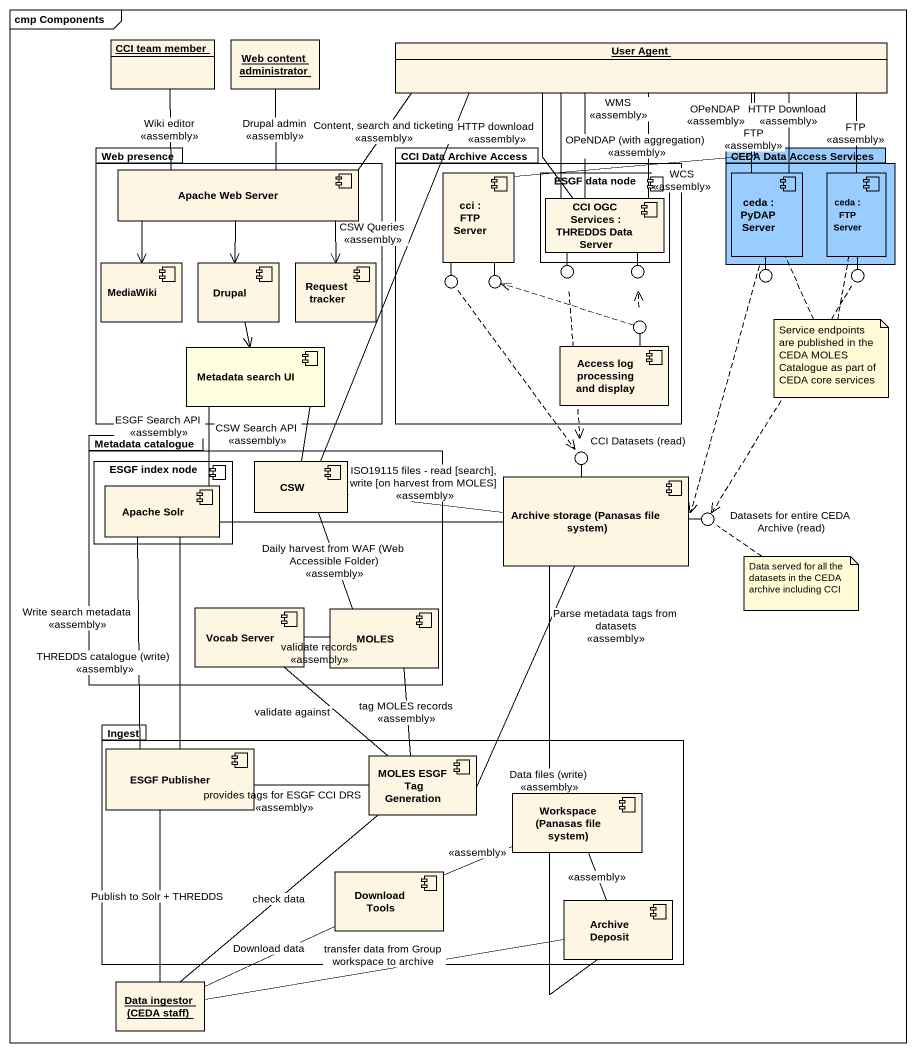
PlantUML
@startuml
mainframe cmp Components
allowmixing
hide circle
hide empty members
object "CCI team member" as CCI_team_member
object "Web content administrator" as Web_content_administrator
object "User Agent" as User_Agent
package "Web presence" as Web_presence {
  component "Apache Web Server" as Apache_Web_Server
  component MediaWiki
  component Drupal
  component "Request tracker" as Request_tracker
  component "Metadata search UI" as Metadata_search_UI #FFFFE0
}
package "CCI Data Archive Access" as CCI_Data_Archive_Access {
  component "cci : FTP Server" as cci
  component "ESGF data node" as ESGF_data_node {
    component "CCI OGC Services : THREDDS Data Server" as CCI_OGC_Services
  }
  component "Access log processing and display" as Access_log_processing_and
}
package "CEDA Data Access Services" as CEDA_Data_Access_Services #99CCFF {
  component "ceda : PyDAP Server" as ceda #99CCFF
  component "ceda : FTP Server" as ceda_2 #99CCFF
}
() " " as lollipop1
() " " as lollipop2
() " " as lollipop3
() " " as lollipop4
() " " as lollipop5
() " " as lollipop6
() " " as lollipop7
package "Metadata catalogue" as Metadata_catalogue {
  component "ESGF index node" as ESGF_index_node {
    component "Apache Solr" as Apache_Solr
  }
  component CSW
  component "Vocab Server" as Vocab_Server
  component MOLES
}
() "CCI Datasets (read)" as CCI_Datasets_read
component "Archive storage (Panasas file system)" as Archive_storage_Panasas
() "Datasets for entire CEDA Archive (read)" as Datasets_for_entire_CEDA
package Ingest {
  component "ESGF Publisher" as ESGF_Publisher
  component "MOLES ESGF Tag Generation" as MOLES_ESGF_Tag_Generation
  component "Workspace (Panasas file system)" as Workspace_Panasas_file
  component "Download Tools" as Download_Tools
  component "Archive Deposit" as Archive_Deposit
}
object "Data ingestor (CEDA staff)" as Data_ingestor_CEDA_staff
cci -- lollipop1
cci -- lollipop2
CCI_OGC_Services -- lollipop3
CCI_OGC_Services -- lollipop4
ceda -- lollipop5
ceda_2 -- lollipop6
Access_log_processing_and -up- lollipop7
Archive_storage_Panasas -up- CCI_Datasets_read
Archive_storage_Panasas -right- Datasets_for_entire_CEDA
CCI_team_member -- Apache_Web_Server : Wiki editor\n<<assembly>>
Web_content_administrator -- Apache_Web_Server : Drupal admin\n<<assembly>>
User_Agent -left- Apache_Web_Server : Content, search and ticketing\n<<assembly>>
User_Agent -- cci : FTP\n<<assembly>>
User_Agent -- ceda : OPeNDAP\n<<assembly>>
User_Agent -- ceda : HTTP Download\n<<assembly>>
User_Agent -- ceda_2 : FTP\n<<assembly>>
User_Agent -- CCI_OGC_Services : OPeNDAP (with aggregation)\n<<assembly>>
User_Agent -- CCI_OGC_Services : WMS\n<<assembly>>
User_Agent -- CCI_OGC_Services : WCS\n<<assembly>>
User_Agent -- CCI_OGC_Services : HTTP download\n<<assembly>>
User_Agent -- CSW : CSW Queries\n<<assembly>>
Apache_Web_Server --> MediaWiki
Apache_Web_Server --> Drupal
Apache_Web_Server --> Request_tracker
Drupal --> Metadata_search_UI
lollipop1 ..> CCI_Datasets_read
lollipop3 ..> CCI_Datasets_read
lollipop5 ..> Datasets_for_entire_CEDA
lollipop6 ..> Datasets_for_entire_CEDA
lollipop7 .left.> lollipop2
lollipop7 .up.> lollipop4
Metadata_search_UI -- Apache_Solr : ESGF Search API\n<<assembly>>
Metadata_search_UI -- CSW : CSW Search API\n<<assembly>>
CSW -right- Archive_storage_Panasas : ISO19115 files - read [search], write [on harvest from MOLES]\n<<assembly>>
CSW -- MOLES : Daily harvest from WAF (Web Accessible Folder)\n<<assembly>>
MOLES -left- Vocab_Server : validate records\n<<assembly>>
ESGF_Publisher -up- Apache_Solr : Write search metadata\n<<assembly>>
ESGF_Publisher -up- Archive_storage_Panasas : THREDDS catalogue (write)\n<<assembly>>
MOLES_ESGF_Tag_Generation -up- Archive_storage_Panasas : Parse metadata tags from datasets\n<<assembly>>
MOLES_ESGF_Tag_Generation -up- Vocab_Server : validate against
MOLES_ESGF_Tag_Generation -up- MOLES : tag MOLES records\n<<assembly>>
MOLES_ESGF_Tag_Generation -left- ESGF_Publisher : provides tags for ESGF CCI DRS\n<<assembly>>
Download_Tools -right- Workspace_Panasas_file : <<assembly>>
Archive_Deposit -up- Archive_storage_Panasas : Data files (write)\n<<assembly>>
Archive_Deposit -up- Workspace_Panasas_file : <<assembly>>
Data_ingestor_CEDA_staff -up- ESGF_Publisher : Publish to Solr + THREDDS
Data_ingestor_CEDA_staff -up- MOLES_ESGF_Tag_Generation : check data
Data_ingestor_CEDA_staff -right- Download_Tools : Download data
Data_ingestor_CEDA_staff -right- Archive_Deposit : transfer data from Group workspace to archive
note as N1
  Service endpoints are published in the CEDA MOLES Catalogue as part of CEDA core services
end note
N1 .. ceda
N1 .. ceda_2
note bottom of Datasets_for_entire_CEDA : Data served for all the datasets in the CEDA archive including CCI
@enduml
